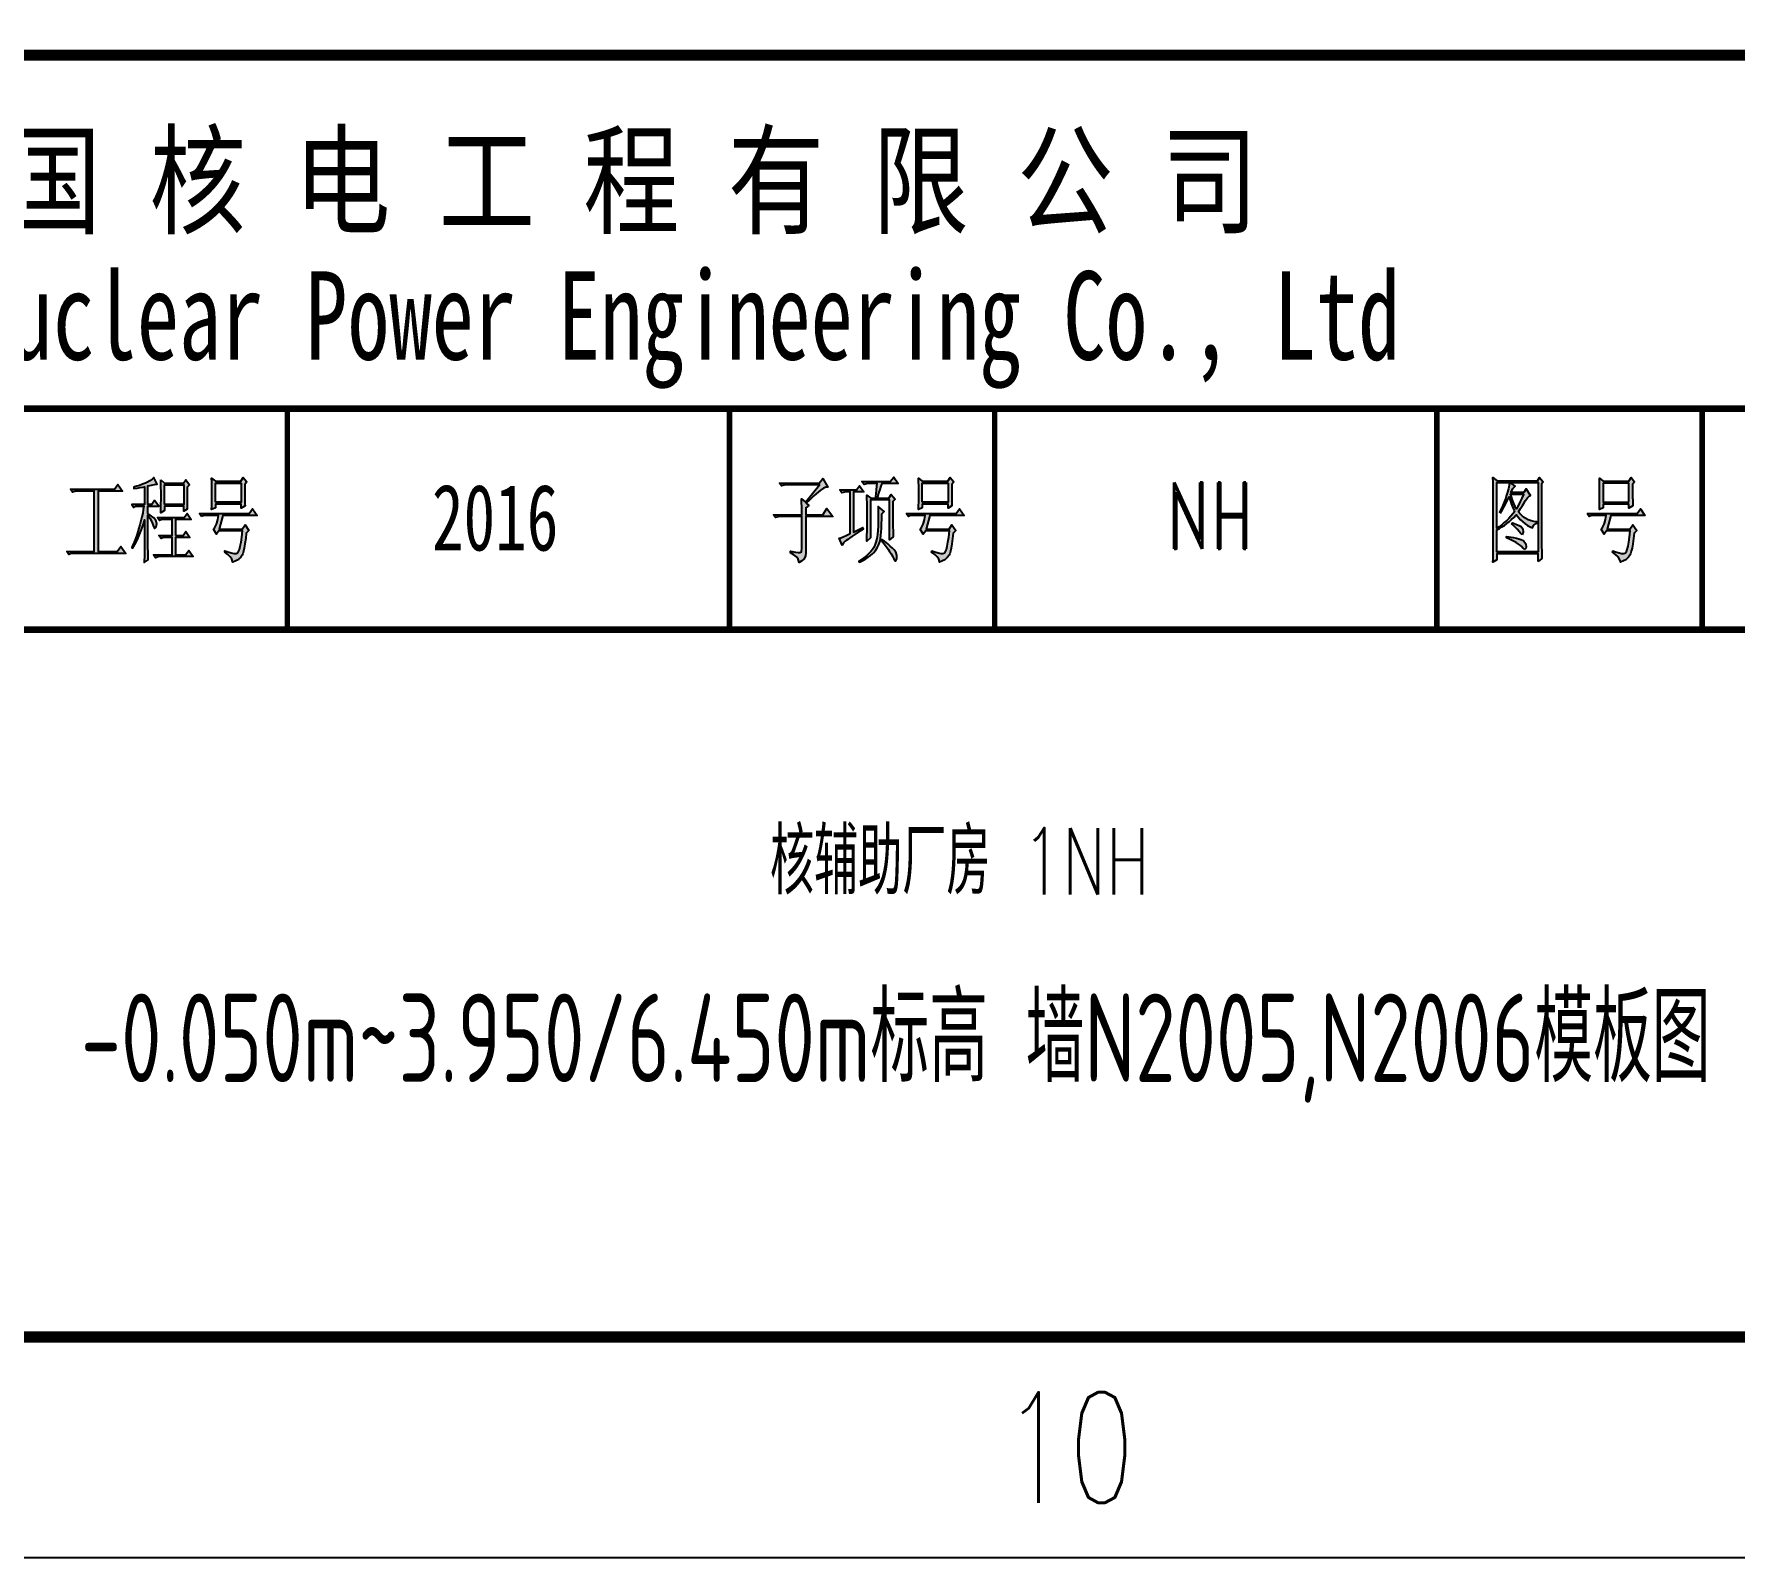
# Model space of a CAD drawing. Extents: x -383207 to 558143, y -95136 to 11777.
# Drawn here: x 449651 to 451574, y -93974 to -92249 of the extents above; entities that cross this region are included whole.
import ezdxf

# ---------------------------------------------------------------- set-up
doc = ezdxf.new("R2010")
doc.units = 0
doc.linetypes.add('CONTINOUS', pattern=[0])
doc.layers.get('0').update_dxf_attribs({"linetype": 'CONTINUOUS'})
for name, color, linetype in [('1', 7, 'CONTINUOUS'), ('B版云线202106', 2, 'CONTINUOUS'), ('TK', 4, 'CONTINUOUS'), ('图框', 4, 'CONTINOUS')]:
    doc.layers.add(name, color=color, linetype=linetype)
doc.styles.add('HZ', font='TXT.shx', dxfattribs={"width": 0.7, "bigfont": 'hz.shx'})
doc.styles.add('RH', font='romans.shx', dxfattribs={"width": 0.7, "bigfont": 'hz.shx'})
doc.styles.add('romand', font='romand.shx', dxfattribs={"width": 0.7, "height": 200, "bigfont": 'OCHINESE.shx'})
doc.styles.add('TSSD_Dimension', font='Tssdeng.shx', dxfattribs={"width": 0.7, "bigfont": 'tssdchn.shx'})
doc.styles.add('宋体', font='', dxfattribs={"width": 0.7})
doc.styles.get('宋体').set_extended_font_data('SimSun')

# ---------------------------------------------------------------- blocks, each defined once
blk = doc.blocks.new('tk1')
blk.add_lwpolyline([(46133.8, -541817.7), (82431.8, -541817.7), (82431.8, -562342.7), (46133.8, -562342.7)], close=True)
at = {"color": 4, "flags": 128}
blk.add_lwpolyline([(82683.8, -562592.7), (45508.8, -562592.7)], dxfattribs=at)
at = {"color": 0, "style": 'HZ', "width": 0.7}
blk.add_text('10', height=125, dxfattribs=at).set_placement((80592.1, -562530.2))

msp = doc.modelspace()

# ---------------------------------------------------------------- hatches: boundary and pattern name
at = {"layer": '1'}
h = msp.add_hatch(color=2, dxfattribs=at)
h.paths.add_polyline_path([(449724, -92766.6), (449751.4, -92766.6), (449746.2, -92759.2), (449742.4, -92764.5), (449692.6, -92764.5), (449694.9, -92767.8), (449697.8, -92766.9), (449700.8, -92766.6), (449719.6, -92766.6), (449719.6, -92834.9), (449688.5, -92834.9), (449690.8, -92838.3), (449693.7, -92837.3), (449696.6, -92837.1), (449755.2, -92837.1), (449749.6, -92829.1), (449745.6, -92834.9), (449724, -92834.9)])
h.paths.add_polyline_path([(449780.4, -92804), (449780.2, -92797), (449780.2, -92793.7), (449782.6, -92797.1), (449784.4, -92800.7), (449785.8, -92804.3), (449786.2, -92805.4), (449787.7, -92808.8), (449789.4, -92807.8), (449789.6, -92807.1), (449790.3, -92803.2), (449789.3, -92799.4), (449789, -92799.1), (449787.1, -92797), (449784.5, -92794.9), (449781.2, -92792.6), (449780.2, -92792), (449780.2, -92783.7), (449792.6, -92783.7), (449787.8, -92777.1), (449784.6, -92781.6), (449780.2, -92781.6), (449780.2, -92760.8), (449784.5, -92759.8), (449787.7, -92759), (449790.1, -92758.7), (449790.8, -92758.7), (449787, -92751.2), (449785.2, -92753), (449782.6, -92754.8), (449779.2, -92756.7), (449777.4, -92757.5), (449774, -92758.9), (449770.9, -92760.1), (449767.9, -92761.1), (449765.2, -92761.8), (449764.2, -92762), (449764.2, -92763.7), (449768.3, -92763.1), (449771.6, -92762.6), (449774.4, -92762), (449776.6, -92761.7), (449776.6, -92781.6), (449762, -92781.6), (449764.2, -92785), (449766.8, -92783.7), (449775.6, -92783.7), (449775.1, -92787.5), (449774.4, -92791.5), (449773.5, -92795.8), (449772.4, -92800.2), (449771.2, -92804.9), (449770.2, -92808.7), (449769, -92812.6), (449767.7, -92816.6), (449766.1, -92820.5), (449764.6, -92824.5), (449762.9, -92828.5), (449762.2, -92830), (449762.8, -92831.3), (449766.6, -92824.9), (449768.4, -92821.4), (449770, -92817.7), (449771.6, -92813.9), (449773.1, -92810), (449774.5, -92805.9), (449775.9, -92801.6), (449776.6, -92799.1), (449776.4, -92804.9), (449776.4, -92834.1), (449776.3, -92837.9), (449776.3, -92841.5), (449776.2, -92844.8), (449776.2, -92847.5), (449780.6, -92844.5), (449780.6, -92843), (449780.5, -92840.9), (449780.5, -92834.9), (449780.4, -92831.1)])
h.paths.add_polyline_path([(449824.6, -92762), (449827.2, -92759.5), (449823.2, -92753.7), (449820.6, -92757.5), (449799.2, -92757.5), (449794.8, -92753.7), (449794.9, -92758.1), (449794.9, -92758.1), (449795.1, -92762.6), (449795.2, -92767), (449795.2, -92776.5), (449795.1, -92781), (449795.1, -92785.4), (449794.9, -92789.8), (449794.8, -92791.2), (449799, -92788.7), (449799, -92783.7), (449820.8, -92783.7), (449820.8, -92789.2), (449824.8, -92787), (449824.8, -92784.5), (449824.7, -92781.2), (449824.7, -92777.1), (449824.6, -92772)])
h.paths.add_polyline_path([(449799, -92759.5), (449820.8, -92759.5), (449820.8, -92781.6), (449799, -92781.6)], flags=16)
h.paths.add_polyline_path([(449811.4, -92798.6), (449829.2, -92798.6), (449824.6, -92792), (449821.4, -92796.6), (449791, -92796.6), (449793.4, -92800), (449796, -92798.6), (449807.6, -92798.6), (449807.6, -92817), (449792.8, -92817), (449795.2, -92820.4), (449797.8, -92819.2), (449807.6, -92819.2), (449807.6, -92838.7), (449786.8, -92838.7), (449789, -92842.1), (449792, -92841.1), (449794.8, -92840.7), (449831.3, -92840.7), (449826.4, -92833.8), (449822.8, -92838.7), (449811.4, -92838.7), (449811.4, -92819.2), (449827.8, -92819.2), (449823.2, -92812.4), (449820, -92817), (449811.4, -92817)])
h.paths.add_polyline_path([(449889.9, -92773.3), (449889.9, -92759.2), (449892.2, -92756.2), (449888.2, -92751.2), (449885.5, -92755.4), (449856.6, -92755.4), (449852.3, -92752), (449852.5, -92756.3), (449852.5, -92760.7), (449852.6, -92765.2), (449852.6, -92774.2), (449852.5, -92778.7), (449852.5, -92783.1), (449852.3, -92787.3), (449852.3, -92787.5), (449856.6, -92785.4), (449856.6, -92781.2), (449885.8, -92781.2), (449885.8, -92785.8), (449890.2, -92783.2), (449890, -92780.9), (449890, -92777.5)])
h.paths.add_polyline_path([(449856.6, -92757.5), (449885.8, -92757.5), (449885.8, -92779.1), (449856.6, -92779.1)], flags=16)
h.paths.add_polyline_path([(449865.1, -92794.1), (449903.9, -92794.1), (449898.6, -92786.7), (449894.8, -92792), (449838.6, -92792), (449841, -92795.3), (449843.6, -92794.1), (449860.2, -92794.1), (449859.2, -92798.9), (449858.1, -92802.9), (449857.8, -92804.1), (449855.9, -92807.8), (449854.4, -92809.6), (449857.8, -92815.4), (449860.4, -92811.6), (449887.2, -92811.6), (449886.5, -92818.6), (449885.7, -92824.4), (449884.8, -92829), (449883.9, -92832.7), (449882.9, -92835.1), (449882, -92836.5), (449880, -92837.2), (449877.5, -92837.2), (449874.4, -92836.6), (449870.7, -92835.4), (449867.4, -92834.1), (449867.2, -92835.8), (449870.7, -92838.3), (449873.4, -92840.9), (449875.2, -92843.6), (449876.1, -92846.4), (449876.2, -92847), (449879.7, -92845.6), (449882.3, -92844.2), (449882.9, -92843.7), (449885.3, -92841.5), (449887, -92839.1), (449887.7, -92837.4), (449888.4, -92834.7), (449889.2, -92831), (449890, -92826.2), (449890.9, -92820.4), (449891.6, -92814.1), (449894.6, -92811.2), (449890.2, -92804.9), (449887, -92809.6), (449861, -92809.6)])
h = msp.add_hatch(color=2, dxfattribs=at)
h.paths.add_polyline_path([(450524.4, -92836.4), (450524.4, -92795.3), (450555, -92795.3), (450548.2, -92786.2), (450543.6, -92793.3), (450524.4, -92793.3), (450524.4, -92785.4), (450527.6, -92782.9), (450524.9, -92780.4), (450528, -92777.3), (450530.9, -92774.6), (450533.6, -92772), (450536.1, -92769.7), (450538.5, -92767.7), (450540.6, -92765.8), (450544.3, -92763.3), (450547.2, -92762.1), (450549.4, -92762), (450543.6, -92752.4), (450539.4, -92757.5), (450494.6, -92757.5), (450497, -92760.8), (450499.8, -92759.9), (450502.8, -92759.5), (450539.8, -92759.5), (450523.8, -92779.1), (450519.6, -92775.4), (450520, -92788.6), (450520, -92793.3), (450487.8, -92793.3), (450490.2, -92796.6), (450493.2, -92795.7), (450496, -92795.3), (450520, -92795.3), (450520, -92830.8), (450519.3, -92835.2), (450517.6, -92836.2), (450515.6, -92836), (450512.7, -92835.6), (450508.9, -92834.9), (450507.2, -92834.6), (450507.2, -92836.6), (450510.8, -92838.6), (450513.7, -92840.9), (450515.6, -92843.5), (450516.6, -92846.2), (450516.8, -92847.5), (450520, -92845.6), (450522.3, -92843.1), (450523.8, -92840)])
h.paths.add_polyline_path([(450597.5, -92776.6), (450619, -92776.6), (450619, -92821.7), (450623.1, -92818.3), (450623, -92813.7), (450622.8, -92804.9), (450622.8, -92778.3), (450625.5, -92775.8), (450620.8, -92770.4), (450618.2, -92774.6), (450605, -92774.6), (450606.7, -92769.1), (450608.1, -92764.6), (450609.3, -92760.9), (450610.2, -92758.1), (450610.3, -92757.9), (450628.9, -92757.9), (450623.7, -92750.7), (450619.9, -92755.8), (450587.8, -92755.8), (450590.2, -92759.2), (450593.1, -92758.2), (450596, -92757.9), (450605, -92757.9), (450604.8, -92760.9), (450604.4, -92765), (450603.8, -92770), (450603.3, -92774.6), (450597.8, -92774.6), (450593.4, -92771.3), (450593.5, -92775.4), (450593.6, -92779.7), (450593.6, -92788.6), (450593.7, -92793.2), (450593.7, -92802.8), (450593.6, -92807.7), (450593.6, -92812.2), (450593.5, -92816.4), (450593.5, -92820.5), (450593.4, -92823.3), (450597.5, -92819.5)])
h.paths.add_polyline_path([(450583.6, -92813.2), (450588, -92810.4), (450589.3, -92809.6), (450588.7, -92807.9), (450578.2, -92812.9), (450578.2, -92767.5), (450589.9, -92767.5), (450585.2, -92760.8), (450581.8, -92765.3), (450562.8, -92765.3), (450565.1, -92768.6), (450568, -92767.7), (450571, -92767.5), (450574.4, -92767.5), (450574.4, -92814.5), (450569.9, -92816.7), (450566.5, -92818.2), (450563.8, -92819.3), (450562.2, -92819.9), (450561.9, -92820), (450565.4, -92827.8), (450566.9, -92825.2), (450568.9, -92823.3), (450570, -92822.5), (450571.7, -92821.3), (450573.8, -92819.8), (450576.5, -92817.9), (450579.9, -92815.7)])
h.paths.add_polyline_path([(450608.3, -92822.8), (450608.8, -92820.2), (450609.3, -92816.9), (450609.6, -92813.1), (450610, -92808.6), (450610.1, -92803.6), (450610.2, -92798.2), (450610.3, -92792.5), (450612.9, -92789.5), (450606.2, -92784.1), (450606.3, -92788.8), (450606.3, -92797.8), (450606.1, -92806.6), (450605.9, -92810.7), (450605.5, -92815.8), (450604.6, -92820.4), (450603.7, -92824.4), (450602.4, -92827.9), (450601.3, -92830.4), (450599.8, -92832.7), (450598, -92834.9), (450595.7, -92837.3), (450593, -92839.7), (450589.9, -92842.1), (450586.5, -92844.4), (450584.4, -92845.8), (450585.2, -92847), (450588.9, -92845.1), (450592.1, -92843.2), (450594.9, -92841.3), (450597.5, -92839.6), (450599.8, -92837.7), (450601, -92836.6), (450603.3, -92833.9), (450605.2, -92830.7), (450606.9, -92827)])
h.paths.add_polyline_path([(450619.9, -92828.9), (450617, -92826.4), (450613.3, -92823.4), (450610.6, -92821.2), (450610, -92822.5), (450612.8, -92826.2), (450615.3, -92829.4), (450617.3, -92832.1), (450618.7, -92834.1), (450620.9, -92837.5), (450622.8, -92841), (450624, -92843.2), (450625.9, -92845.8), (450627.2, -92843.4), (450627.3, -92839.1), (450626, -92835.4), (450625.5, -92834.6), (450624.2, -92833), (450622.4, -92831.1)])
h.paths.add_polyline_path([(450689.3, -92773.3), (450689.3, -92759.2), (450691.6, -92756.2), (450687.5, -92751.2), (450684.9, -92755.4), (450656.1, -92755.4), (450651.7, -92752), (450651.8, -92756.3), (450652, -92760.7), (450652, -92778.7), (450651.8, -92783.1), (450651.7, -92787.3), (450651.7, -92787.5), (450656.1, -92785.4), (450656.1, -92781.2), (450685.2, -92781.2), (450685.2, -92785.8), (450689.5, -92783.2), (450689.4, -92780.9), (450689.4, -92777.5)])
h.paths.add_polyline_path([(450656.1, -92757.5), (450685.2, -92757.5), (450685.2, -92779.1), (450656.1, -92779.1)], flags=16)
h.paths.add_polyline_path([(450664.5, -92794.1), (450703.3, -92794.1), (450698, -92786.7), (450694.3, -92792), (450638, -92792), (450640.3, -92795.3), (450642.9, -92794.1), (450659.5, -92794.1), (450658.6, -92798.9), (450657.6, -92802.9), (450657.2, -92804.1), (450655.3, -92807.8), (450653.7, -92809.6), (450657.2, -92815.4), (450659.9, -92811.6), (450686.7, -92811.6), (450685.9, -92818.6), (450685, -92824.4), (450684.2, -92829), (450683.3, -92832.7), (450682.3, -92835.1), (450681.4, -92836.5), (450681.1, -92836.6), (450679.3, -92837.2), (450676.9, -92837.2), (450673.9, -92836.6), (450670.1, -92835.4), (450666.9, -92834.1), (450666.5, -92835.8), (450670.1, -92838.3), (450672.8, -92840.9), (450674.6, -92843.6), (450675.6, -92846.4), (450675.6, -92847), (450679.1, -92845.6), (450681.7, -92844.2), (450682.3, -92843.7), (450684.7, -92841.5), (450686.3, -92839.1), (450687.1, -92837.4), (450687.8, -92834.7), (450688.6, -92831), (450689.4, -92826.2), (450690.3, -92820.4), (450691.1, -92814.1), (450693.9, -92811.2), (450689.5, -92804.9), (450686.3, -92809.6), (450660.4, -92809.6)])
h = msp.add_hatch(color=2, dxfattribs=at)
h.paths.add_polyline_path([(451356.5, -92829.7), (451356.5, -92758.7), (451358.2, -92756.2), (451354.2, -92751.2), (451351.8, -92755), (451306.1, -92755), (451301.4, -92751.2), (451301.6, -92756), (451301.7, -92760.5), (451301.7, -92839), (451301.6, -92843.4), (451301.4, -92847), (451305.8, -92844.5), (451305.8, -92837.4), (451352.4, -92837.4), (451352.4, -92846.2), (451356.8, -92842.9), (451356.6, -92838.7), (451356.6, -92834.3)])
h.paths.add_polyline_path([(451305.8, -92810.4), (451308.8, -92808.8), (451311.6, -92807.2), (451314.5, -92805.4), (451317.2, -92803.4), (451319.8, -92801.3), (451322.4, -92798.9), (451325, -92796.4), (451327.5, -92793.8), (451327.9, -92793.3), (451330.3, -92796.3), (451332.6, -92799), (451335.1, -92801.5), (451337.7, -92803.6), (451340.5, -92805.5), (451343.4, -92807.1), (451346, -92808.3), (451347.3, -92805.4), (451350.1, -92803.4), (451351.2, -92802.9), (451351.2, -92801.3), (451347.7, -92800.8), (451344.5, -92800.1), (451341.4, -92799), (451338.6, -92797.6), (451335.9, -92795.9), (451333.6, -92793.8), (451331.3, -92791.4), (451330.3, -92790), (451332.7, -92786.2), (451334.9, -92782.8), (451336.8, -92779.7), (451338.1, -92777.4), (451340.5, -92774.2), (451342.9, -92772.1), (451344, -92771.6), (451339, -92764.1), (451336.4, -92768.3), (451321.8, -92768.3), (451323.5, -92764.6), (451324.1, -92763.7), (451326.5, -92761.2), (451320.9, -92757), (451352.4, -92757), (451352.4, -92835.4), (451305.8, -92835.4)], flags=16)
h.paths.add_polyline_path([(451316.9, -92819.5), (451316.9, -92817.9), (451324.7, -92819), (451328, -92819.8), (451330.7, -92820.5), (451333.1, -92821.2), (451334.9, -92822), (451336.5, -92823.3), (451338.6, -92826.3), (451339, -92830), (451338.8, -92831.4), (451337.5, -92832.7), (451334.9, -92830.4), (451334.4, -92829.7), (451332.7, -92828.2), (451330.5, -92826.5), (451327.8, -92824.9), (451324.7, -92823.1), (451321, -92821.3)], flags=0)
h.paths.add_polyline_path([(451305.8, -92808.7), (451305.8, -92757), (451320.3, -92757), (451319.9, -92760.1), (451319, -92764.1), (451317.6, -92769), (451316.9, -92771.3), (451315.6, -92775.2), (451314, -92779.1), (451312.5, -92782.9), (451310.8, -92786.7), (451309, -92790.3), (451309.9, -92791.2), (451311.9, -92788.1), (451313.9, -92784.8), (451315.8, -92781.3), (451317.7, -92777.7), (451319.3, -92773.9), (451319.8, -92772.9), (451320.8, -92776.7), (451322.1, -92780.6), (451323.6, -92784.5), (451325.3, -92788.6), (451325.9, -92790), (451324, -92792.5), (451321.8, -92795), (451319.5, -92797.5), (451317, -92800), (451314.2, -92802.3), (451311.4, -92804.6), (451308.3, -92807)], flags=16)
h.paths.add_polyline_path([(451322.7, -92804.1), (451323, -92802.4), (451324.7, -92802.9), (451328.2, -92804.2), (451331.1, -92805.4), (451333.2, -92806.6), (451335.2, -92809.2), (451335.5, -92813.2), (451334.5, -92816), (451332.6, -92814.1), (451331.1, -92812.2), (451329, -92809.8), (451326.1, -92807.2)], flags=0)
h.paths.add_polyline_path([(451327.9, -92786.7), (451326.3, -92783.9), (451324.7, -92780.6), (451323.1, -92776.7), (451321.5, -92772.1), (451320.9, -92770.4), (451336.4, -92770.4), (451334.6, -92774.6), (451332.7, -92778.4), (451331, -92781.8), (451329.1, -92785)], flags=16)
h.paths.add_polyline_path([(451459.4, -92773.3), (451459.4, -92759.2), (451461.6, -92756.2), (451457.6, -92751.2), (451455, -92755.4), (451426.2, -92755.4), (451421.8, -92752), (451421.9, -92756.3), (451422, -92760.7), (451422, -92778.7), (451421.9, -92783.1), (451421.8, -92787.3), (451421.8, -92787.5), (451426.2, -92785.4), (451426.2, -92781.2), (451455.2, -92781.2), (451455.2, -92785.8), (451459.6, -92783.2), (451459.5, -92780.9), (451459.5, -92777.5)])
h.paths.add_polyline_path([(451426.2, -92757.5), (451455.2, -92757.5), (451455.2, -92779.1), (451426.2, -92779.1)], flags=16)
h.paths.add_polyline_path([(451434.6, -92794.1), (451473.4, -92794.1), (451468.2, -92786.7), (451464.4, -92792), (451408, -92792), (451410.4, -92795.3), (451413, -92794.1), (451429.6, -92794.1), (451428.7, -92798.9), (451427.7, -92802.9), (451427.3, -92804.1), (451425.4, -92807.8), (451423.8, -92809.6), (451427.3, -92815.4), (451430, -92811.6), (451456.8, -92811.6), (451456, -92818.6), (451455.1, -92824.4), (451454.3, -92829), (451453.3, -92832.7), (451452.4, -92835.1), (451451.4, -92836.5), (451449.4, -92837.2), (451446.9, -92837.2), (451444, -92836.6), (451440.2, -92835.4), (451437, -92834.1), (451436.6, -92835.8), (451440.2, -92838.3), (451442.9, -92840.9), (451444.7, -92843.6), (451445.6, -92846.4), (451445.6, -92847), (451449.2, -92845.6), (451451.8, -92844.2), (451452.4, -92843.7), (451454.8, -92841.5), (451456.4, -92839.1), (451457.1, -92837.4), (451457.9, -92834.7), (451458.7, -92831), (451459.5, -92826.2), (451460.3, -92820.4), (451461.2, -92814.1), (451464, -92811.2), (451459.6, -92804.9), (451456.4, -92809.6), (451430.6, -92809.6)])

# ---------------------------------------------------------------- linework, layer by layer
msp.add_lwpolyline([(415663.1, -72948.5), (452838.1, -72948.5), (452838.1, -93973.5), (415663.1, -93973.5)], close=True)
at = {"layer": '1', "color": 2}
msp.add_line((452588.1, -93723.5), (448087.9, -93723.5), dxfattribs=at)
msp.add_line((452588.1, -93723.5), (448087.9, -93723.5), dxfattribs=at)
at = {"layer": '1', "color": 2, "const_width": 12.5}
for points in [[(448087.9, -93723.5), (452588.1, -93723.5), (452588.1, -90429.3), (448087.9, -90429.3)], [(448087.9, -92273.5), (452588.1, -92273.5), (452588.1, -93723.5), (448087.9, -93723.5)]]:
    msp.add_lwpolyline(points, close=True, dxfattribs=at)
at = {"layer": '1', "color": 2}
for points, const_width in [([(448087.9, -92673.5), (452588.1, -92673.5)], 7.5), ([(449938, -92673.5), (449938, -92923.5)], 6.25), ([(450438, -92673.5), (450438, -92923.5)], 6.25), ([(450738, -92673.5), (450738, -92923.5)], 6.25), ([(451238, -92673.5), (451238, -92923.5)], 6.25), ([(451538, -92673.5), (451538, -92923.5)], 6.25), ([(449637.9, -92923.5), (452588.1, -92923.5)], 7.5)]:
    msp.add_lwpolyline(points, dxfattribs=dict(at, const_width=const_width))
for points in [[(449696.6, -92837.1), (449693.7, -92837.3), (449690.8, -92838.3), (449688.5, -92834.9), (449719.6, -92834.9), (449719.6, -92766.6), (449700.8, -92766.6), (449697.8, -92766.9), (449694.9, -92767.8), (449692.6, -92764.5), (449742.4, -92764.5), (449746.2, -92759.2), (449751.4, -92766.6), (449724, -92766.6), (449724, -92834.9), (449745.6, -92834.9), (449749.6, -92829.1), (449755.2, -92837.1)], [(449785.8, -92804.3), (449786.2, -92805.4), (449787.7, -92808.8), (449789.4, -92807.8), (449789.6, -92807.1), (449790.3, -92803.2), (449789.3, -92799.4), (449789, -92799.1), (449787.1, -92797), (449784.5, -92794.9), (449781.2, -92792.6), (449780.2, -92792), (449780.2, -92783.7), (449792.6, -92783.7), (449787.8, -92777.1), (449784.6, -92781.6), (449780.2, -92781.6), (449780.2, -92760.8), (449784.5, -92759.8), (449787.7, -92759), (449790.1, -92758.7), (449790.8, -92758.7), (449787, -92751.2), (449785.2, -92753), (449782.6, -92754.8), (449779.2, -92756.7), (449777.4, -92757.5), (449774, -92758.9), (449770.9, -92760.1), (449767.9, -92761.1), (449765.2, -92761.8), (449764.2, -92762), (449764.2, -92763.7), (449768.3, -92763.1), (449771.6, -92762.6), (449774.4, -92762), (449776.6, -92761.7), (449776.6, -92781.6), (449762, -92781.6), (449764.2, -92785), (449766.8, -92783.7), (449775.6, -92783.7), (449775.1, -92787.5), (449774.4, -92791.5), (449773.5, -92795.8), (449772.4, -92800.2), (449771.2, -92804.9), (449770.2, -92808.7), (449769, -92812.6), (449767.7, -92816.6), (449766.1, -92820.5), (449764.6, -92824.5), (449762.9, -92828.5), (449762.2, -92830), (449762.8, -92831.3), (449766.6, -92824.9), (449768.4, -92821.4), (449770, -92817.7), (449771.6, -92813.9), (449773.1, -92810), (449774.5, -92805.9), (449775.9, -92801.6), (449776.6, -92799.1), (449776.4, -92804.9), (449776.4, -92834.1), (449776.3, -92837.9), (449776.3, -92841.5), (449776.2, -92844.8), (449776.2, -92847.5), (449780.6, -92844.5), (449780.6, -92843), (449780.5, -92840.9), (449780.5, -92834.9), (449780.4, -92831.1), (449780.4, -92804), (449780.2, -92797), (449780.2, -92793.7), (449782.6, -92797.1), (449784.4, -92800.7)], [(449799, -92781.6), (449799, -92759.5), (449820.8, -92759.5), (449820.8, -92781.6)], [(449856.6, -92755.4), (449885.5, -92755.4), (449888.2, -92751.2), (449892.2, -92756.2), (449889.9, -92759.2), (449889.9, -92773.3), (449890, -92777.5), (449890, -92780.9), (449890.2, -92783.2), (449885.8, -92785.8), (449885.8, -92781.2), (449856.6, -92781.2), (449856.6, -92785.4), (449852.3, -92787.5), (449852.3, -92787.3), (449852.5, -92783.1), (449852.5, -92778.7), (449852.6, -92774.2), (449852.6, -92765.2), (449852.5, -92760.7), (449852.5, -92756.3), (449852.3, -92752)], [(449856.6, -92779.1), (449856.6, -92757.5), (449885.8, -92757.5), (449885.8, -92779.1)], [(450540.6, -92765.8), (450538.5, -92767.7), (450536.1, -92769.7), (450533.6, -92772), (450530.9, -92774.6), (450528, -92777.3), (450524.9, -92780.4), (450527.6, -92782.9), (450524.4, -92785.4), (450524.4, -92793.3), (450543.6, -92793.3), (450548.2, -92786.2), (450555, -92795.3), (450524.4, -92795.3), (450524.4, -92836.4), (450523.8, -92840), (450522.3, -92843.1), (450520, -92845.6), (450516.8, -92847.5), (450516.6, -92846.2), (450515.6, -92843.5), (450513.7, -92840.9), (450510.8, -92838.6), (450507.2, -92836.6), (450507.2, -92834.6), (450508.9, -92834.9), (450512.7, -92835.6), (450515.6, -92836), (450517.6, -92836.2), (450519.3, -92835.2), (450520, -92830.8), (450520, -92795.3), (450496, -92795.3), (450493.2, -92795.7), (450490.2, -92796.6), (450487.8, -92793.3), (450520, -92793.3), (450520, -92788.6), (450519.6, -92775.4), (450523.8, -92779.1), (450539.8, -92759.5), (450502.8, -92759.5), (450499.8, -92759.9), (450497, -92760.8), (450494.6, -92757.5), (450539.4, -92757.5), (450543.6, -92752.4), (450549.4, -92762), (450547.2, -92762.1), (450544.3, -92763.3)], [(450568.9, -92823.3), (450566.9, -92825.2), (450565.4, -92827.8), (450561.9, -92820), (450562.2, -92819.9), (450563.8, -92819.3), (450566.5, -92818.2), (450569.9, -92816.7), (450574.4, -92814.5), (450574.4, -92767.5), (450571, -92767.5), (450568, -92767.7), (450565.1, -92768.6), (450562.8, -92765.3), (450581.8, -92765.3), (450585.2, -92760.8), (450589.9, -92767.5), (450578.2, -92767.5), (450578.2, -92812.9), (450588.7, -92807.9), (450589.3, -92809.6), (450588, -92810.4), (450583.6, -92813.2), (450579.9, -92815.7), (450576.5, -92817.9), (450573.8, -92819.8), (450571.7, -92821.3), (450570, -92822.5)], [(450593.5, -92816.4), (450593.6, -92812.2), (450593.6, -92807.7), (450593.7, -92802.8), (450593.7, -92793.2), (450593.6, -92788.6), (450593.6, -92779.7), (450593.5, -92775.4), (450593.4, -92771.3), (450597.8, -92774.6), (450603.3, -92774.6), (450603.8, -92770), (450604.4, -92765), (450604.8, -92760.9), (450605, -92757.9), (450596, -92757.9), (450593.1, -92758.2), (450590.2, -92759.2), (450587.8, -92755.8), (450619.9, -92755.8), (450623.7, -92750.7), (450628.9, -92757.9), (450610.3, -92757.9), (450610.2, -92758.1), (450609.3, -92760.9), (450608.1, -92764.6), (450606.7, -92769.1), (450605, -92774.6), (450618.2, -92774.6), (450620.8, -92770.4), (450625.5, -92775.8), (450622.8, -92778.3), (450622.8, -92804.9), (450623, -92813.7), (450623.1, -92818.3), (450619, -92821.7), (450619, -92776.6), (450597.5, -92776.6), (450597.5, -92819.5), (450593.4, -92823.3), (450593.5, -92820.5)], [(450684.9, -92755.4), (450687.5, -92751.2), (450691.6, -92756.2), (450689.3, -92759.2), (450689.3, -92773.3), (450689.4, -92777.5), (450689.4, -92780.9), (450689.5, -92783.2), (450685.2, -92785.8), (450685.2, -92781.2), (450656.1, -92781.2), (450656.1, -92785.4), (450651.7, -92787.5), (450651.7, -92787.3), (450651.8, -92783.1), (450652, -92778.7), (450652, -92760.7), (450651.8, -92756.3), (450651.7, -92752), (450656.1, -92755.4)], [(450656.1, -92779.1), (450656.1, -92757.5), (450685.2, -92757.5), (450685.2, -92779.1)], [(451352.4, -92846.2), (451352.4, -92837.4), (451305.8, -92837.4), (451305.8, -92844.5), (451301.4, -92847), (451301.6, -92843.4), (451301.7, -92839), (451301.7, -92760.5), (451301.6, -92756), (451301.4, -92751.2), (451306.1, -92755), (451351.8, -92755), (451354.2, -92751.2), (451358.2, -92756.2), (451356.5, -92758.7), (451356.5, -92829.7), (451356.6, -92834.3), (451356.6, -92838.7), (451356.8, -92842.9)], [(451337.7, -92803.6), (451340.5, -92805.5), (451343.4, -92807.1), (451346, -92808.3), (451347.3, -92805.4), (451350.1, -92803.4), (451351.2, -92802.9), (451351.2, -92801.3), (451347.7, -92800.8), (451344.5, -92800.1), (451341.4, -92799), (451338.6, -92797.6), (451335.9, -92795.9), (451333.6, -92793.8), (451331.3, -92791.4), (451330.3, -92790), (451332.7, -92786.2), (451334.9, -92782.8), (451336.8, -92779.7), (451338.1, -92777.4), (451340.5, -92774.2), (451342.9, -92772.1), (451344, -92771.6), (451339, -92764.1), (451336.4, -92768.3), (451321.8, -92768.3), (451323.5, -92764.6), (451324.1, -92763.7), (451326.5, -92761.2), (451320.9, -92757), (451352.4, -92757), (451352.4, -92835.4), (451305.8, -92835.4), (451305.8, -92810.4), (451308.8, -92808.8), (451311.6, -92807.2), (451314.5, -92805.4), (451317.2, -92803.4), (451319.8, -92801.3), (451322.4, -92798.9), (451325, -92796.4), (451327.5, -92793.8), (451327.9, -92793.3), (451330.3, -92796.3), (451332.6, -92799), (451335.1, -92801.5)], [(451320.8, -92776.7), (451322.1, -92780.6), (451323.6, -92784.5), (451325.3, -92788.6), (451325.9, -92790), (451324, -92792.5), (451321.8, -92795), (451319.5, -92797.5), (451317, -92800), (451314.2, -92802.3), (451311.4, -92804.6), (451308.3, -92807), (451305.8, -92808.7), (451305.8, -92757), (451320.3, -92757), (451319.9, -92760.1), (451319, -92764.1), (451317.6, -92769), (451316.9, -92771.3), (451315.6, -92775.2), (451314, -92779.1), (451312.5, -92782.9), (451310.8, -92786.7), (451309, -92790.3), (451309.9, -92791.2), (451311.9, -92788.1), (451313.9, -92784.8), (451315.8, -92781.3), (451317.7, -92777.7), (451319.3, -92773.9), (451319.8, -92772.9)], [(451455, -92755.4), (451457.6, -92751.2), (451461.6, -92756.2), (451459.4, -92759.2), (451459.4, -92773.3), (451459.5, -92777.5), (451459.5, -92780.9), (451459.6, -92783.2), (451455.2, -92785.8), (451455.2, -92781.2), (451426.2, -92781.2), (451426.2, -92785.4), (451421.8, -92787.5), (451421.8, -92787.3), (451421.9, -92783.1), (451422, -92778.7), (451422, -92760.7), (451421.9, -92756.3), (451421.8, -92752), (451426.2, -92755.4)], [(451455.2, -92779.1), (451455.2, -92757.5), (451426.2, -92757.5), (451426.2, -92779.1)], [(451329.1, -92785), (451331, -92781.8), (451332.7, -92778.4), (451334.6, -92774.6), (451336.4, -92770.4), (451320.9, -92770.4), (451321.5, -92772.1), (451323.1, -92776.7), (451324.7, -92780.6), (451326.3, -92783.9), (451327.9, -92786.7)], [(449811.4, -92817), (449820, -92817), (449823.2, -92812.4), (449827.8, -92819.2), (449811.4, -92819.2), (449811.4, -92838.7), (449822.8, -92838.7), (449826.4, -92833.8), (449831.3, -92840.7), (449794.8, -92840.7), (449792, -92841.1), (449789, -92842.1), (449786.8, -92838.7), (449807.6, -92838.7), (449807.6, -92819.2), (449797.8, -92819.2), (449795.2, -92820.4), (449792.8, -92817), (449807.6, -92817), (449807.6, -92798.6), (449796, -92798.6), (449793.4, -92800), (449791, -92796.6), (449821.4, -92796.6), (449824.6, -92792), (449829.2, -92798.6), (449811.4, -92798.6)], [(449841, -92795.3), (449838.6, -92792), (449894.8, -92792), (449898.6, -92786.7), (449903.9, -92794.1), (449865.1, -92794.1), (449861, -92809.6), (449887, -92809.6), (449890.2, -92804.9), (449894.6, -92811.2), (449891.6, -92814.1), (449890.9, -92820.4), (449890, -92826.2), (449889.2, -92831), (449888.4, -92834.7), (449887.7, -92837.4), (449887, -92839.1), (449885.3, -92841.5), (449882.9, -92843.7), (449882.3, -92844.2), (449879.7, -92845.6), (449876.2, -92847), (449876.1, -92846.4), (449875.2, -92843.6), (449873.4, -92840.9), (449870.7, -92838.3), (449867.2, -92835.8), (449867.4, -92834.1), (449870.7, -92835.4), (449874.4, -92836.6), (449877.5, -92837.2), (449880, -92837.2), (449881.7, -92836.6), (449882, -92836.5), (449882.9, -92835.1), (449883.9, -92832.7), (449884.8, -92829), (449885.7, -92824.4), (449886.5, -92818.6), (449887.2, -92811.6), (449860.4, -92811.6), (449857.8, -92815.4), (449854.4, -92809.6), (449855.9, -92807.8), (449857.8, -92804.1), (449858.1, -92802.9), (449859.2, -92798.9), (449860.2, -92794.1), (449843.6, -92794.1)], [(450601, -92836.6), (450603.3, -92833.9), (450605.2, -92830.7), (450606.9, -92827), (450608.3, -92822.8), (450608.8, -92820.2), (450609.3, -92816.9), (450609.6, -92813.1), (450610, -92808.6), (450610.1, -92803.6), (450610.2, -92798.2), (450610.3, -92792.5), (450612.9, -92789.5), (450606.2, -92784.1), (450606.3, -92788.8), (450606.3, -92797.8), (450606.1, -92806.6), (450605.9, -92810.7), (450605.5, -92815.8), (450604.6, -92820.4), (450603.7, -92824.4), (450602.4, -92827.9), (450601.3, -92830.4), (450599.8, -92832.7), (450598, -92834.9), (450595.7, -92837.3), (450593, -92839.7), (450589.9, -92842.1), (450586.5, -92844.4), (450584.4, -92845.8), (450585.2, -92847), (450588.9, -92845.1), (450592.1, -92843.2), (450594.9, -92841.3), (450597.5, -92839.6), (450599.8, -92837.7)], [(450638, -92792), (450694.3, -92792), (450698, -92786.7), (450703.3, -92794.1), (450664.5, -92794.1), (450660.4, -92809.6), (450686.3, -92809.6), (450689.5, -92804.9), (450693.9, -92811.2), (450691.1, -92814.1), (450690.3, -92820.4), (450689.4, -92826.2), (450688.6, -92831), (450687.8, -92834.7), (450687.1, -92837.4), (450686.3, -92839.1), (450684.7, -92841.5), (450682.3, -92843.7), (450681.7, -92844.2), (450679.1, -92845.6), (450675.6, -92847), (450675.6, -92846.4), (450674.6, -92843.6), (450672.8, -92840.9), (450670.1, -92838.3), (450666.5, -92835.8), (450666.9, -92834.1), (450670.1, -92835.4), (450673.9, -92836.6), (450676.9, -92837.2), (450679.3, -92837.2), (450681.1, -92836.6), (450681.4, -92836.5), (450682.3, -92835.1), (450683.3, -92832.7), (450684.2, -92829), (450685, -92824.4), (450685.9, -92818.6), (450686.7, -92811.6), (450659.9, -92811.6), (450657.2, -92815.4), (450653.7, -92809.6), (450655.3, -92807.8), (450657.2, -92804.1), (450657.6, -92802.9), (450658.6, -92798.9), (450659.5, -92794.1), (450642.9, -92794.1), (450640.3, -92795.3)], [(451334.5, -92816), (451332.6, -92814.1), (451331.1, -92812.2), (451329, -92809.8), (451326.1, -92807.2), (451322.7, -92804.1), (451323, -92802.4), (451324.7, -92802.9), (451328.2, -92804.2), (451331.1, -92805.4), (451333.2, -92806.6), (451335.2, -92809.2), (451335.5, -92813.2)], [(451408, -92792), (451464.4, -92792), (451468.2, -92786.7), (451473.4, -92794.1), (451434.6, -92794.1), (451430.6, -92809.6), (451456.4, -92809.6), (451459.6, -92804.9), (451464, -92811.2), (451461.2, -92814.1), (451460.3, -92820.4), (451459.5, -92826.2), (451458.7, -92831), (451457.9, -92834.7), (451457.1, -92837.4), (451456.4, -92839.1), (451454.8, -92841.5), (451452.4, -92843.7), (451451.8, -92844.2), (451449.2, -92845.6), (451445.6, -92847), (451445.6, -92846.4), (451444.7, -92843.6), (451442.9, -92840.9), (451440.2, -92838.3), (451436.6, -92835.8), (451437, -92834.1), (451440.2, -92835.4), (451444, -92836.6), (451446.9, -92837.2), (451449.4, -92837.2), (451451.2, -92836.6), (451451.4, -92836.5), (451452.4, -92835.1), (451453.3, -92832.7), (451454.3, -92829), (451455.1, -92824.4), (451456, -92818.6), (451456.8, -92811.6), (451430, -92811.6), (451427.3, -92815.4), (451423.8, -92809.6), (451425.4, -92807.8), (451427.3, -92804.1), (451427.7, -92802.9), (451428.7, -92798.9), (451429.6, -92794.1), (451413, -92794.1), (451410.4, -92795.3)], [(450615.3, -92829.4), (450617.3, -92832.1), (450618.7, -92834.1), (450620.9, -92837.5), (450622.8, -92841), (450624, -92843.2), (450625.9, -92845.8), (450627.2, -92843.4), (450627.2, -92843.2), (450627.3, -92839.1), (450626, -92835.4), (450625.5, -92834.6), (450624.2, -92833), (450622.4, -92831.1), (450619.9, -92828.9), (450617, -92826.4), (450613.3, -92823.4), (450610.6, -92821.2), (450610, -92822.5), (450612.8, -92826.2)], [(451337.5, -92832.7), (451334.9, -92830.4), (451334.4, -92829.7), (451332.7, -92828.2), (451330.5, -92826.5), (451327.8, -92824.9), (451324.7, -92823.1), (451321, -92821.3), (451316.9, -92819.5), (451316.9, -92817.9), (451324.7, -92819), (451328, -92819.8), (451330.7, -92820.5), (451333.1, -92821.2), (451334.9, -92822), (451336.5, -92823.3), (451338.6, -92826.3), (451339, -92830), (451338.8, -92831.4)]]:
    msp.add_lwpolyline(points, close=True, dxfattribs=at)
for points in [[(449794.9, -92758.1), (449794.8, -92753.7)], [(449794.8, -92753.7), (449799.2, -92757.5), (449820.6, -92757.5), (449823.2, -92753.7), (449827.2, -92759.5), (449824.6, -92762), (449824.6, -92772), (449824.7, -92777.1), (449824.7, -92781.2), (449824.8, -92784.5), (449824.8, -92787), (449820.8, -92789.2), (449820.8, -92783.7), (449799, -92783.7), (449799, -92788.7), (449794.8, -92791.2), (449794.9, -92789.8), (449795.1, -92785.4), (449795.1, -92781), (449795.2, -92776.5), (449795.2, -92767), (449795.1, -92762.6), (449794.9, -92758.1)]]:
    msp.add_lwpolyline(points, dxfattribs=at)
at = {"layer": '图框', "color": 2}
msp.add_line((452588.1, -93723.5), (448087.9, -93723.5), dxfattribs=at)

# ---------------------------------------------------------------- block references
at = {"layer": 'B版云线202106'}
msp.add_blockref('tk1', (370154.3, 468619.2), dxfattribs=at)

# ---------------------------------------------------------------- texts
at = {"color": 2, "linetype": 'Continuous', "insert": (450173, -92796.9), "char_height": 75, "attachment_point": 5, "style": '宋体'}
msp.add_mtext_dynamic_manual_height_columns('2016', width=432.741, gutter_width=25, heights=[0], dxfattribs=at)
at = {"layer": '1', "color": 2, "style": '宋体'}
for s, width, p in [('中 国 核 电 工 程 有 限 公 司', 0.8, (449454.8, -92465.2)), ('China Nuclear Power Engineering Co., Ltd', 0.7, (449291.6, -92617.9))]:
    msp.add_text(s, height=100.005, dxfattribs=dict(at, width=width)).set_placement(p)
at = {"layer": 'TK', "color": 2, "style": 'romand', "width": 0.7}
msp.add_text('NH', height=75, dxfattribs=at).set_placement((450932.1, -92831.9))
at = {"layer": 'TK', "color": 1, "width": 0.7}
for s, height, style, p in [('核辅助厂房 1NH ', 75, 'RH', (450483.8, -93222.9)), ('-0.050m~3.950/6.450m标高 墙N2005,N2006模板图', 100.005, 'TSSD_Dimension', (449704.5, -93435.1))]:
    msp.add_text(s, height=height, dxfattribs=dict(at, style=style)).set_placement(p)

doc.saveas('drawing.dxf')
